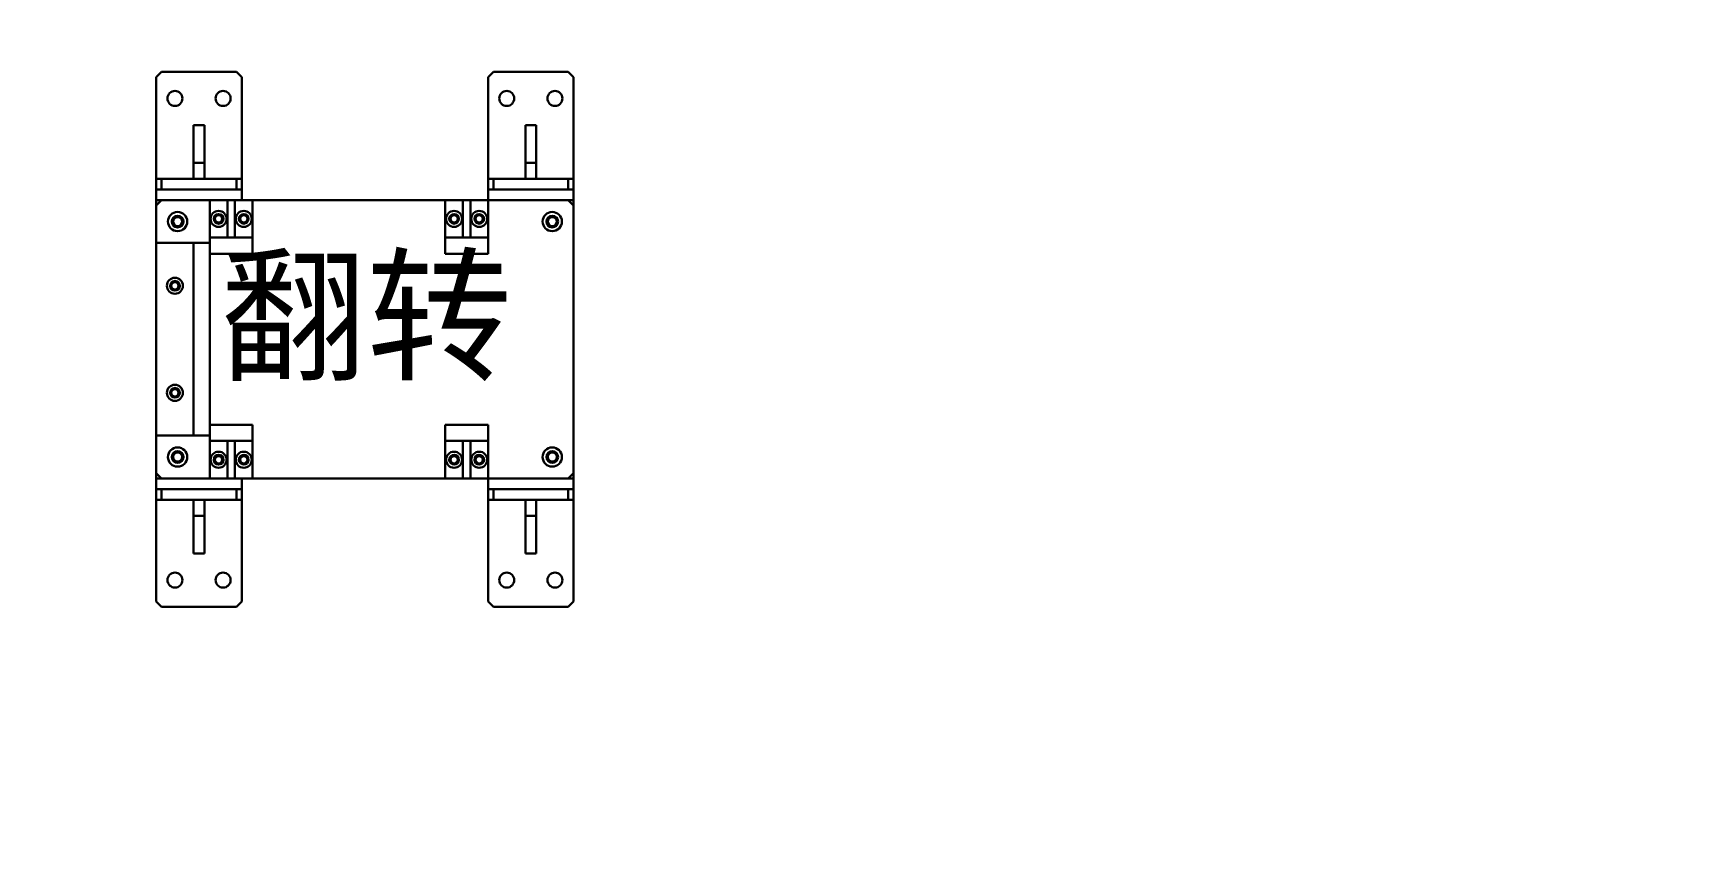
# Model space of a CAD drawing. Header units: millimetres. Extents: x 914 to 910632, y -176 to 682692.
# Drawn here: x 26675 to 28221, y 13293 to 14044 of the extents above; entities that cross this region are included whole.
import ezdxf

# ---------------------------------------------------------------- set-up
doc = ezdxf.new("R2010")
doc.units = ezdxf.units.MM
doc.linetypes.add('EB_DASHDOT', pattern=[39, 30, -3, 3, -3])
doc.layers.add('PUB_HATCH', color=32, linetype='Continuous')
doc.layers.add('画图', color=3, linetype='Continuous', lineweight=30)
doc.styles.get("Standard").update_dxf_attribs({"font": 'arial.ttf'})
doc.dimstyles.new('INTE$0', dxfattribs={"dimscale": 80, "dimtxt": 3.5, "dimasz": 3, "dimexe": 3, "dimexo": 0, "dimgap": 1, "dimtad": 1, "dimdec": 0, "dimdsep": 46, "dimtxsty": 'Standard', "dimcen": 0, "dimclrd": 1, "dimclre": 1, "dimclrt": 3, "dimaunit": 1, "dimadec": 1, "dimazin": 2, "dimtfac": 1, "dimtdec": 0, "dimtmove": 0, "dimatfit": 0, "dimfxl": 1, "dimarcsym": 0})

# ---------------------------------------------------------------- blocks, each defined once
blk = doc.blocks.new('翻转')
at = {"color": 7, "linetype": 'Continuous', "lineweight": 30}
for p, q in [((-185.9, 247), (-190.9, 242)), ((-190.9, 147), (-190.9, 242)), ((-185.9, 247), (-115.9, 247)), ((-110.9, 242), (-115.9, 247)), ((-110.9, 147), (-110.9, 242)), ((124.1, 247), (119.1, 242)), ((119.1, 147), (119.1, 242)), ((124.1, 247), (194.1, 247)), ((199.1, 242), (194.1, 247)), ((199.1, 147), (199.1, 242)), ((-155.9, 197), (-145.9, 197)), ((-155.9, 162), (-155.9, 197)), ((-145.9, 162), (-145.9, 197)), ((154.1, 197), (164.1, 197)), ((154.1, 162), (154.1, 197)), ((164.1, 162), (164.1, 197)), ((-155.9, 147), (-155.9, 162)), ((-155.9, 162), (-145.9, 162)), ((-145.9, 147), (-145.9, 162)), ((154.1, 147), (154.1, 162)), ((154.1, 162), (164.1, 162)), ((164.1, 147), (164.1, 162)), ((-190.9, 137), (-190.9, 147)), ((-190.9, 147), (-185.9, 147)), ((-185.9, 147), (-185.9, 137)), ((-185.9, 147), (-115.9, 147)), ((-115.9, 137), (-115.9, 147)), ((-115.9, 147), (-110.9, 147)), ((-110.9, 147), (-110.9, 137)), ((119.1, 137), (119.1, 147)), ((119.1, 147), (124.1, 147)), ((124.1, 147), (124.1, 137)), ((124.1, 147), (194.1, 147)), ((194.1, 137), (194.1, 147)), ((194.1, 147), (199.1, 147)), ((199.1, 147), (199.1, 137)), ((-190.9, 137), (-190.9, 127)), ((-185.9, 137), (-190.9, 137)), ((-185.9, 127), (-190.9, 122)), ((-190.9, 127), (-190.9, 122)), ((-185.9, 127), (-190.9, 127)), ((-185.9, 137), (-115.9, 137)), ((-140.9, 127), (-185.9, 127)), ((-124.4, 127), (-140.9, 127)), ((-140.9, 127), (-140.9, 92)), ((-124.4, 92), (-124.4, 127)), ((-124.4, 127), (-117.4, 127)), ((-117.4, 92), (-117.4, 127)), ((-100.9, 127), (-117.4, 127)), ((-110.9, 137), (-115.9, 137)), ((-110.9, 137), (-110.9, 127)), ((-100.9, 127), (-100.9, 92)), ((79.1, 127), (-100.9, 127)), ((95.6, 127), (79.1, 127)), ((79.1, 127), (79.1, 92)), ((95.6, 92), (95.6, 127)), ((95.6, 127), (102.6, 127)), ((102.6, 92), (102.6, 127)), ((119.1, 127), (102.6, 127)), ((119.1, 137), (119.1, 127)), ((124.1, 137), (119.1, 137)), ((119.1, 127), (119.1, 92)), ((194.1, 127), (119.1, 127)), ((124.1, 137), (194.1, 137)), ((199.1, 137), (194.1, 137)), ((199.1, 122), (194.1, 127)), ((199.1, 127), (194.1, 127)), ((199.1, 137), (199.1, 127)), ((199.1, 122), (199.1, 127)), ((-190.9, 122), (-190.9, 87)), ((199.1, -128), (199.1, 122)), ((-190.9, 87), (-190.9, -93)), ((-190.9, 87), (-155.9, 87)), ((-155.9, 87), (-155.9, -93)), ((-155.9, 87), (-140.9, 87)), ((-140.9, 92), (-140.9, 77)), ((-124.4, 92), (-140.9, 92)), ((-117.4, 92), (-124.4, 92)), ((-100.9, 92), (-117.4, 92)), ((-100.9, 92), (-100.9, 77)), ((95.6, 92), (79.1, 92)), ((79.1, 92), (79.1, 77)), ((102.6, 92), (95.6, 92)), ((119.1, 92), (102.6, 92)), ((119.1, 92), (119.1, 77)), ((-140.9, 77), (-140.9, -83)), ((-100.9, 77), (-140.9, 77)), ((119.1, 77), (79.1, 77)), ((-140.9, -83), (-100.9, -83)), ((-140.9, -98), (-140.9, -83)), ((-100.9, -98), (-100.9, -83)), ((79.1, -83), (119.1, -83)), ((79.1, -98), (79.1, -83)), ((119.1, -98), (119.1, -83)), ((-190.9, -93), (-155.9, -93)), ((-190.9, -93), (-190.9, -128)), ((-155.9, -93), (-140.9, -93)), ((-140.9, -98), (-124.4, -98)), ((-140.9, -133), (-140.9, -98)), ((-124.4, -98), (-124.4, -133)), ((-124.4, -98), (-117.4, -98)), ((-117.4, -98), (-117.4, -133)), ((-117.4, -98), (-100.9, -98)), ((-100.9, -133), (-100.9, -98)), ((79.1, -98), (95.6, -98)), ((79.1, -133), (79.1, -98)), ((95.6, -98), (95.6, -133)), ((95.6, -98), (102.6, -98)), ((102.6, -98), (102.6, -133)), ((102.6, -98), (119.1, -98)), ((119.1, -133), (119.1, -98)), ((-190.9, -128), (-185.9, -133)), ((-190.9, -128), (-190.9, -133)), ((-190.9, -133), (-185.9, -133)), ((-190.9, -143), (-190.9, -133)), ((-185.9, -133), (-140.9, -133)), ((-140.9, -133), (-124.4, -133)), ((-117.4, -133), (-124.4, -133)), ((-117.4, -133), (-100.9, -133)), ((-110.9, -143), (-110.9, -133)), ((-100.9, -133), (79.1, -133)), ((79.1, -133), (95.6, -133)), ((102.6, -133), (95.6, -133)), ((102.6, -133), (119.1, -133)), ((119.1, -133), (194.1, -133)), ((119.1, -143), (119.1, -133)), ((194.1, -133), (199.1, -128)), ((194.1, -133), (199.1, -133)), ((199.1, -133), (199.1, -128)), ((199.1, -143), (199.1, -133)), ((-190.9, -153), (-190.9, -143)), ((-190.9, -143), (-185.9, -143)), ((-185.9, -153), (-190.9, -153)), ((-190.9, -153), (-190.9, -248)), ((-185.9, -143), (-185.9, -153)), ((-115.9, -143), (-185.9, -143)), ((-115.9, -153), (-185.9, -153)), ((-155.9, -153), (-155.9, -168)), ((-145.9, -153), (-145.9, -168)), ((-115.9, -153), (-115.9, -143)), ((-115.9, -143), (-110.9, -143)), ((-110.9, -153), (-115.9, -153)), ((-110.9, -143), (-110.9, -153)), ((-110.9, -153), (-110.9, -248)), ((119.1, -153), (119.1, -143)), ((119.1, -143), (124.1, -143)), ((124.1, -153), (119.1, -153)), ((119.1, -153), (119.1, -248)), ((124.1, -143), (124.1, -153)), ((194.1, -143), (124.1, -143)), ((194.1, -153), (124.1, -153)), ((154.1, -153), (154.1, -168)), ((164.1, -153), (164.1, -168)), ((194.1, -153), (194.1, -143)), ((194.1, -143), (199.1, -143)), ((199.1, -153), (194.1, -153)), ((199.1, -143), (199.1, -153)), ((199.1, -153), (199.1, -248)), ((-155.9, -168), (-155.9, -203)), ((-145.9, -168), (-155.9, -168)), ((-145.9, -168), (-145.9, -203)), ((154.1, -168), (154.1, -203)), ((164.1, -168), (154.1, -168)), ((164.1, -168), (164.1, -203)), ((-145.9, -203), (-155.9, -203)), ((164.1, -203), (154.1, -203)), ((-190.9, -248), (-185.9, -253)), ((-115.9, -253), (-185.9, -253)), ((-115.9, -253), (-110.9, -248)), ((119.1, -248), (124.1, -253)), ((194.1, -253), (124.1, -253)), ((194.1, -253), (199.1, -248))]:
    blk.add_line(p, q, dxfattribs=at)
for centre, radius in [((-173.4, 222), 7), ((-128.4, 222), 7), ((136.6, 222), 7), ((181.6, 222), 7), ((-170.9, 107), 9), ((-170.9, 107), 5.5), ((-170.9, 107), 4.25), ((-132.6, 109.5), 7.5), ((-132.6, 109.5), 4.5), ((-132.6, 109.5), 3.4), ((-109.1, 109.5), 7.5), ((-109.1, 109.5), 4.5), ((-109.1, 109.5), 3.4), ((87.4, 109.5), 7.5), ((87.4, 109.5), 4.5), ((87.4, 109.5), 3.4), ((110.9, 109.5), 7.5), ((110.9, 109.5), 4.5), ((110.9, 109.5), 3.4), ((179.1, 107), 9), ((179.1, 107), 5.5), ((179.1, 107), 4.25), ((-173.4, 47), 7.5), ((-173.4, 47), 4.5), ((-173.4, 47), 3.4), ((-173.4, -53), 7.5), ((-173.4, -53), 4.5), ((-173.4, -53), 3.4), ((-170.9, -113), 9), ((-170.9, -113), 5.5), ((-132.6, -115.5), 7.5), ((-109.1, -115.5), 7.5), ((87.4, -115.5), 7.5), ((110.9, -115.5), 7.5), ((179.1, -113), 9), ((179.1, -113), 5.5), ((-170.9, -113), 4.25), ((-132.6, -115.5), 4.5), ((-132.6, -115.5), 3.4), ((-109.1, -115.5), 4.5), ((-109.1, -115.5), 3.4), ((87.4, -115.5), 4.5), ((87.4, -115.5), 3.4), ((110.9, -115.5), 4.5), ((110.9, -115.5), 3.4), ((179.1, -113), 4.25), ((-173.4, -228), 7), ((-128.4, -228), 7), ((136.6, -228), 7), ((181.6, -228), 7)]:
    blk.add_circle(centre, radius, dxfattribs=at)
at = {"layer": 'PUB_HATCH', "color": 0, "linetype": 'EB_DASHDOT', "lineweight": -3, "insert": (-130.9, 68.9), "char_height": 100, "width": 1302.191, "attachment_point": 1}
blk.add_mtext('{\\fSimSun|b0|i0|c134|p2;翻转}', dxfattribs=at)
blk = doc.blocks.new('*D371')
at = {"color": 1, "linetype": 'ByBlock', "lineweight": -2, "transparency": 16777216}
for p, q in [((29314.5, 15602.6), (22464.7, 15602.6)), ((22704.7, 8927.8), (22704.7, 15362.6)), ((25102.8, 8687.8), (22464.7, 8687.8))]:
    blk.add_line(p, q, dxfattribs=at)
at = {"color": 1, "lineweight": 200, "transparency": 16777216}
for points in [[(22664.7, 15362.6), (22744.7, 15362.6), (22704.7, 15602.6)], [(22664.7, 8927.8), (22744.7, 8927.8), (22704.7, 8687.8)]]:
    blk.add_solid(points, dxfattribs=at)
at = {"layer": 'Defpoints', "color": 0, "lineweight": 200, "transparency": 16777216}
for p in [(22704.7, 15602.6), (29314.5, 15602.6), (25102.8, 8687.8)]:
    blk.add_point(p, dxfattribs=at)
at = {"color": 3, "lineweight": 30, "transparency": 16777216, "insert": (22481.8, 12145.2), "char_height": 280, "attachment_point": 5, "rotation": 90}
blk.add_mtext('6915', dxfattribs=at)
blk = doc.blocks.new('*D372')
at = {"color": 1, "linetype": 'ByBlock', "lineweight": -2, "transparency": 16777216}
for p, q in [((25102.8, 8512.8), (25102.8, 17320.1)), ((29314.5, 15602.6), (29314.5, 17320.1)), ((29074.5, 17080.1), (25342.8, 17080.1))]:
    blk.add_line(p, q, dxfattribs=at)
at = {"color": 1, "lineweight": 200, "transparency": 16777216}
for points in [[(25342.8, 17120.1), (25342.8, 17040.1), (25102.8, 17080.1)], [(29074.5, 17120.1), (29074.5, 17040.1), (29314.5, 17080.1)]]:
    blk.add_solid(points, dxfattribs=at)
at = {"layer": 'Defpoints', "color": 0, "lineweight": 200, "transparency": 16777216}
for p in [(25102.8, 17080.1), (29314.5, 15602.6), (25102.8, 8512.8)]:
    blk.add_point(p, dxfattribs=at)
at = {"color": 3, "lineweight": 30, "transparency": 16777216, "insert": (27208.6, 17300.7), "char_height": 280, "attachment_point": 5}
blk.add_mtext('4212', dxfattribs=at)

msp = doc.modelspace()

# ---------------------------------------------------------------- block references
at = {"layer": '画图', "color": 4, "lineweight": 30}
msp.add_blockref('翻转', (26980.654, 13760.437), dxfattribs=at)

# ---------------------------------------------------------------- dimensions: what is measured, and where the dimension line sits
at = {"color": 4, "lineweight": 30}
dim = msp.add_linear_dim(base=(25102.755, 17080.101), p1=(29314.513, 15602.594), p2=(25102.755, 8512.75), dimstyle='INTE$0', override={"dimfxl": 2.5, "dimarcsym": 1}, dxfattribs=at)
dim.commit()
dim.dimension.update_dxf_attribs({"geometry": '*D372', "text_midpoint": (27208.634, 17300.674)})
dim = msp.add_linear_dim(base=(22704.729, 15602.594), p1=(25102.755, 8687.75), p2=(29314.513, 15602.594), angle=90, dimstyle='INTE$0', override={"dimfxl": 2.5, "dimarcsym": 1}, dxfattribs=at)
dim.commit()
dim.dimension.update_dxf_attribs({"geometry": '*D371', "text_midpoint": (22481.768, 12145.172)})

doc.saveas('drawing.dxf')
